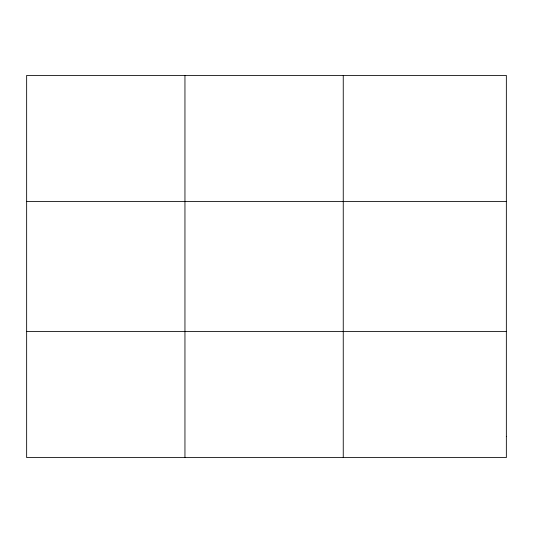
<?xml version="1.0" encoding="UTF-8"?>
<svg xmlns="http://www.w3.org/2000/svg" width="533" height="533" viewBox="0 0 533 533"><rect width="100%" height="100%" fill="white"/><g stroke="black" fill="none" stroke-linecap="round" stroke-linejoin="round"><path stroke-width="0.8" d="M184.951 75.426L184.951 457.574M343.252 75.426L343.252 457.574M26.65 201.534L506.35 201.534M26.65 331.466L506.35 331.466M506.35 436.56L506.35 457.574L26.65 457.574L26.65 75.426L506.35 75.426L506.35 436.56"/></g></svg>
